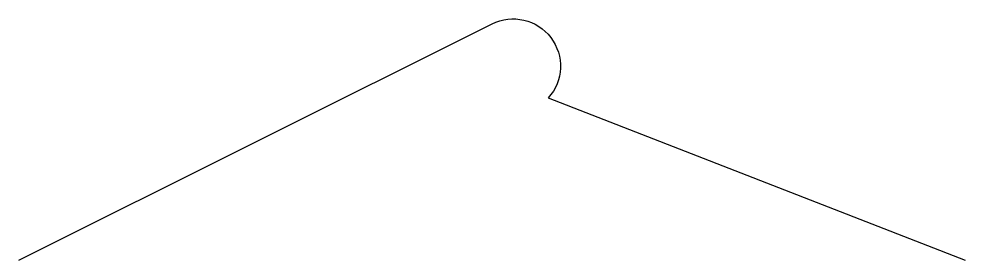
# Model space of a CAD drawing. Header units: millimetres. Extents: x 0 to 40, y 20 to 30.2.
import ezdxf

# ---------------------------------------------------------------- set-up
doc = ezdxf.new("R2010")
doc.units = ezdxf.units.MM
doc.layers.get('0').update_dxf_attribs({"lineweight": 25, "true_color": 0xffffff})

msp = doc.modelspace()

# ---------------------------------------------------------------- linework, layer by layer
msp.add_lwpolyline([(0, 20), (20, 30, -0.828804), (22.38, 26.872), (40, 20)], format="xyb")

doc.saveas('drawing.dxf')
